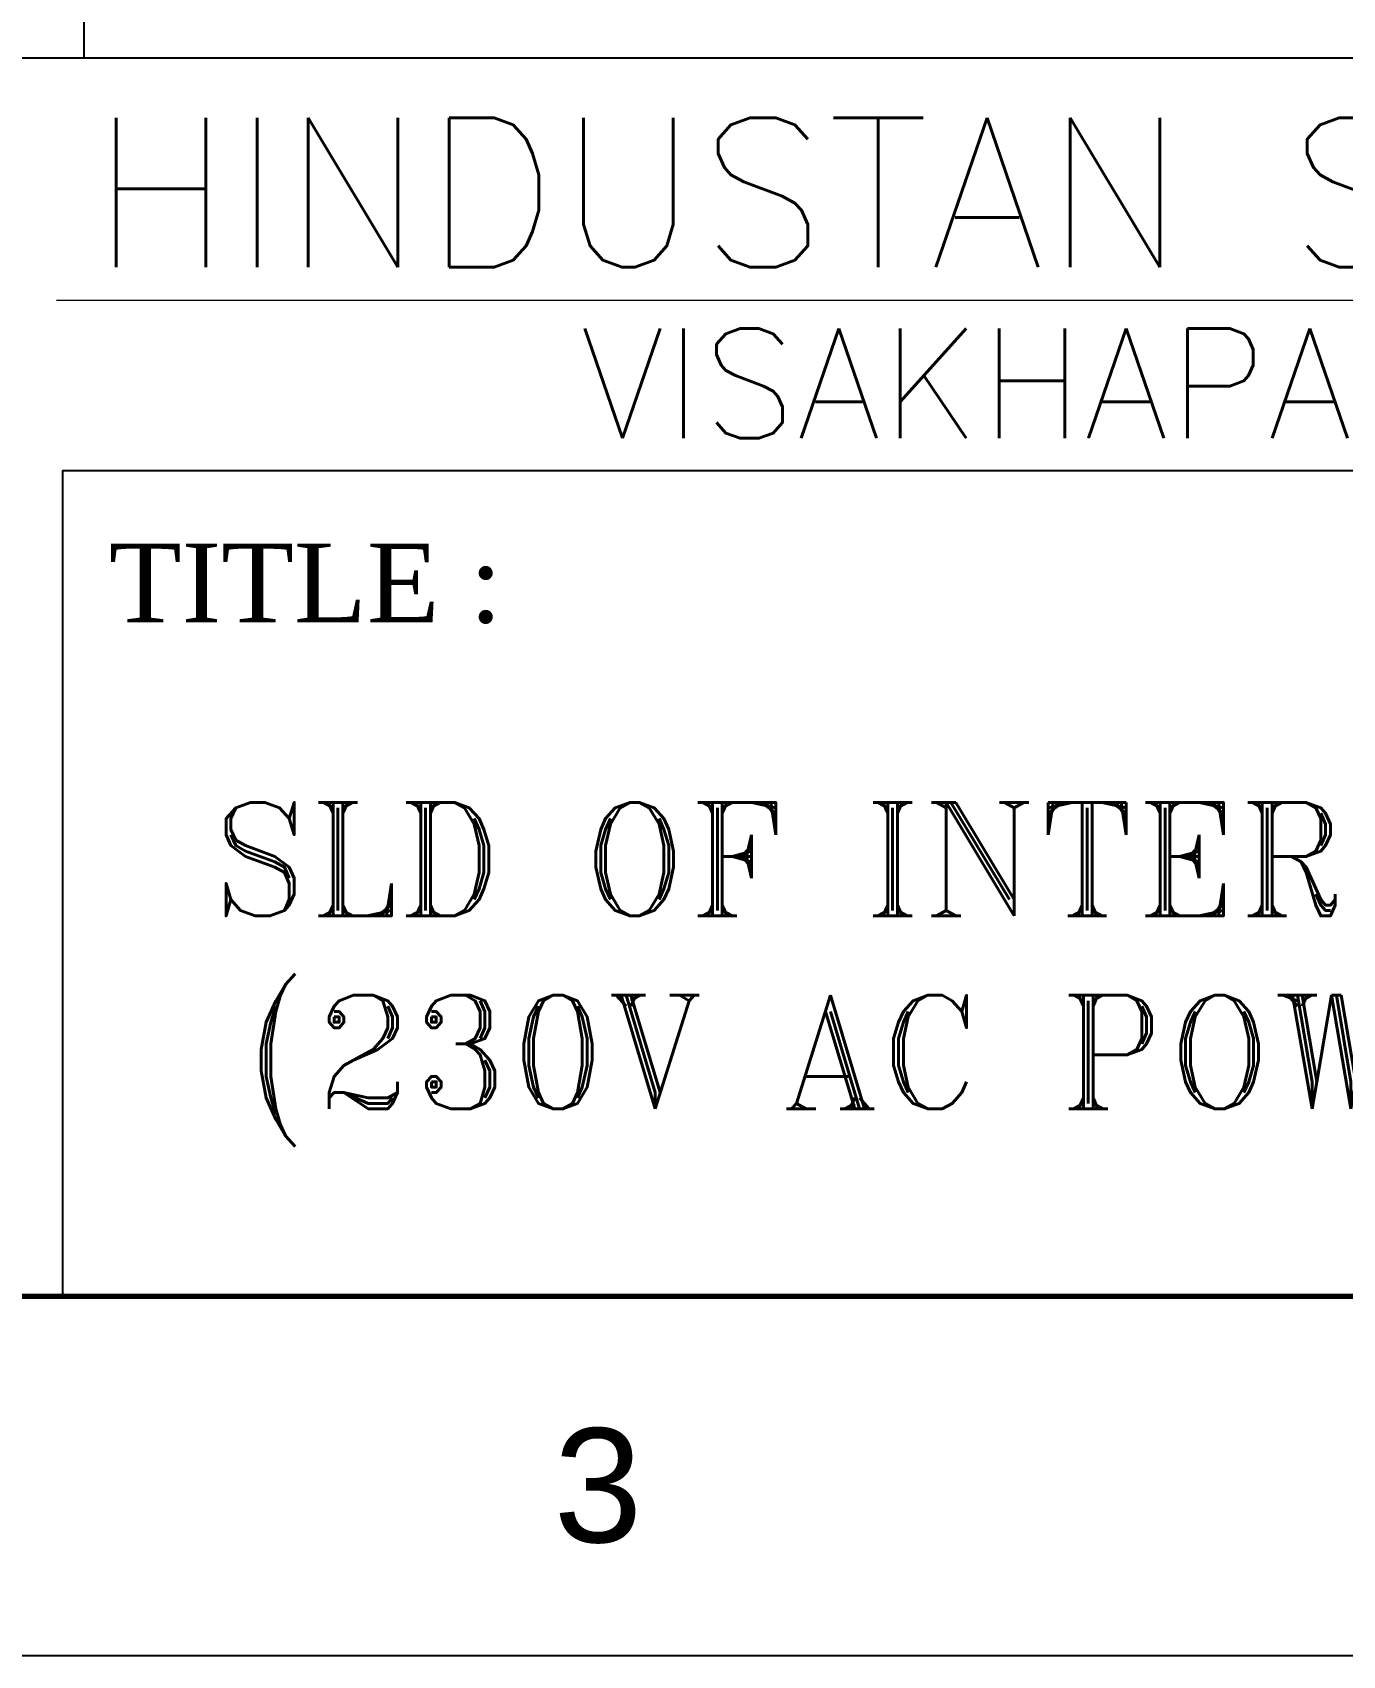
# Model space of a CAD drawing. Header units: inches. Extents: x -3311 to 1429, y -713 to 2436.
# Drawn here: x -3147.03 to -3121.25, y 2226.25 to 2258.21 of the extents above; entities that cross this region are included whole.
import ezdxf
from ezdxf.enums import TextEntityAlignment as Align

# ---------------------------------------------------------------- set-up
doc = ezdxf.new("R2010")
doc.units = ezdxf.units.IN
doc.layers.add('DIM', color=1, linetype='Continuous', lineweight=25)
doc.layers.add('HEL-070', color=4, linetype='Continuous', lineweight=70)
doc.styles.add('_NORMAL', font='arial.ttf')
doc.styles.add('ROMANS', font='simplex.shx', dxfattribs={"width": 0.88})
doc.styles.add('ROMANT', font='romant__.ttf')
doc.styles.add('style5', font='romantic.ttf', dxfattribs={"height": 65})

# ---------------------------------------------------------------- blocks, each defined once
blk = doc.blocks.new('fr')
at = {"color": 7, "linetype": 'Continuous'}
for p, q in [((33474.064, 4297.407), (33756.917, 4297.407)), ((33466.991, 4290.334), (33763.99, 4290.334)), ((33466.991, 4290.334), (33763.99, 4290.334))]:
    blk.add_line(p, q, dxfattribs=at)
at = {"color": 7, "style": '_NORMAL'}
blk.add_text('3', height=2.246, dxfattribs=at).set_placement((33641.595, 4293.687), align=Align.MIDDLE_CENTER)

msp = doc.modelspace()

# ---------------------------------------------------------------- linework, layer by layer
at = {"color": 3, "linetype": 'Continuous', "lineweight": -3}
msp.add_line((-3146.01, 2257.714), (-3146.01, 2284.003), dxfattribs=at)
at = {"color": 4}
msp.add_line((-3165.162, 2257.714), (-3020.591, 2257.714), dxfattribs=at)
at = {"color": 1, "lineweight": 5}
msp.add_line((-3146.554, 2252.941), (-3086.453, 2252.941), dxfattribs=at)
at = {"color": 3}
for q in [(-3020.548, 2249.585), (-3146.435, 2233.325)]:
    msp.add_line((-3146.435, 2249.585), q, dxfattribs=at)
at = {"layer": 'DIM'}
msp.add_lwpolyline([(-3165.162, 2257.714), (-3020.576, 2257.714), (-3020.576, 2233.325), (-3165.162, 2233.325)], close=True, dxfattribs=at)
at = {"layer": 'HEL-070'}
msp.add_lwpolyline([(-3020.576, 2233.325), (-3165.162, 2233.325), (-3165.162, 2284.003), (-3020.576, 2284.003)], close=True, dxfattribs=at)

# ---------------------------------------------------------------- block references
msp.add_blockref('fr', (-36777.493, -2064.082))

# ---------------------------------------------------------------- texts
at = {"color": 1, "lineweight": -3, "style": 'ROMANS'}
for s, height, p in [('HINDUSTAN SHIPYARD LTD.', 2.9406, (-3145.884, 2253.592)), ('VISAKHAPATNAM. INDIA.', 2.1622, (-3136.252, 2250.222))]:
    msp.add_text(s, height=height, dxfattribs=at).set_placement(p)
at = {"color": 1, "lineweight": -2, "ltscale": 0.8, "style": 'style5'}
msp.add_text('TITLE :', height=1.5515, dxfattribs=at).set_placement((-3145.523, 2246.598))
at = {"color": 4, "linetype": 'Continuous', "lineweight": 40, "style": 'ROMANT'}
for s, p in [(' SLD OF INTERNAL LIGHTING ', (-3145.037, 2240.818)), ('(230V AC POWER & LIGHTING CIRCUITS)', (-3142.814, 2237.019))]:
    msp.add_text(s, height=2.23413, dxfattribs=at).set_placement(p)

doc.saveas('drawing.dxf')
